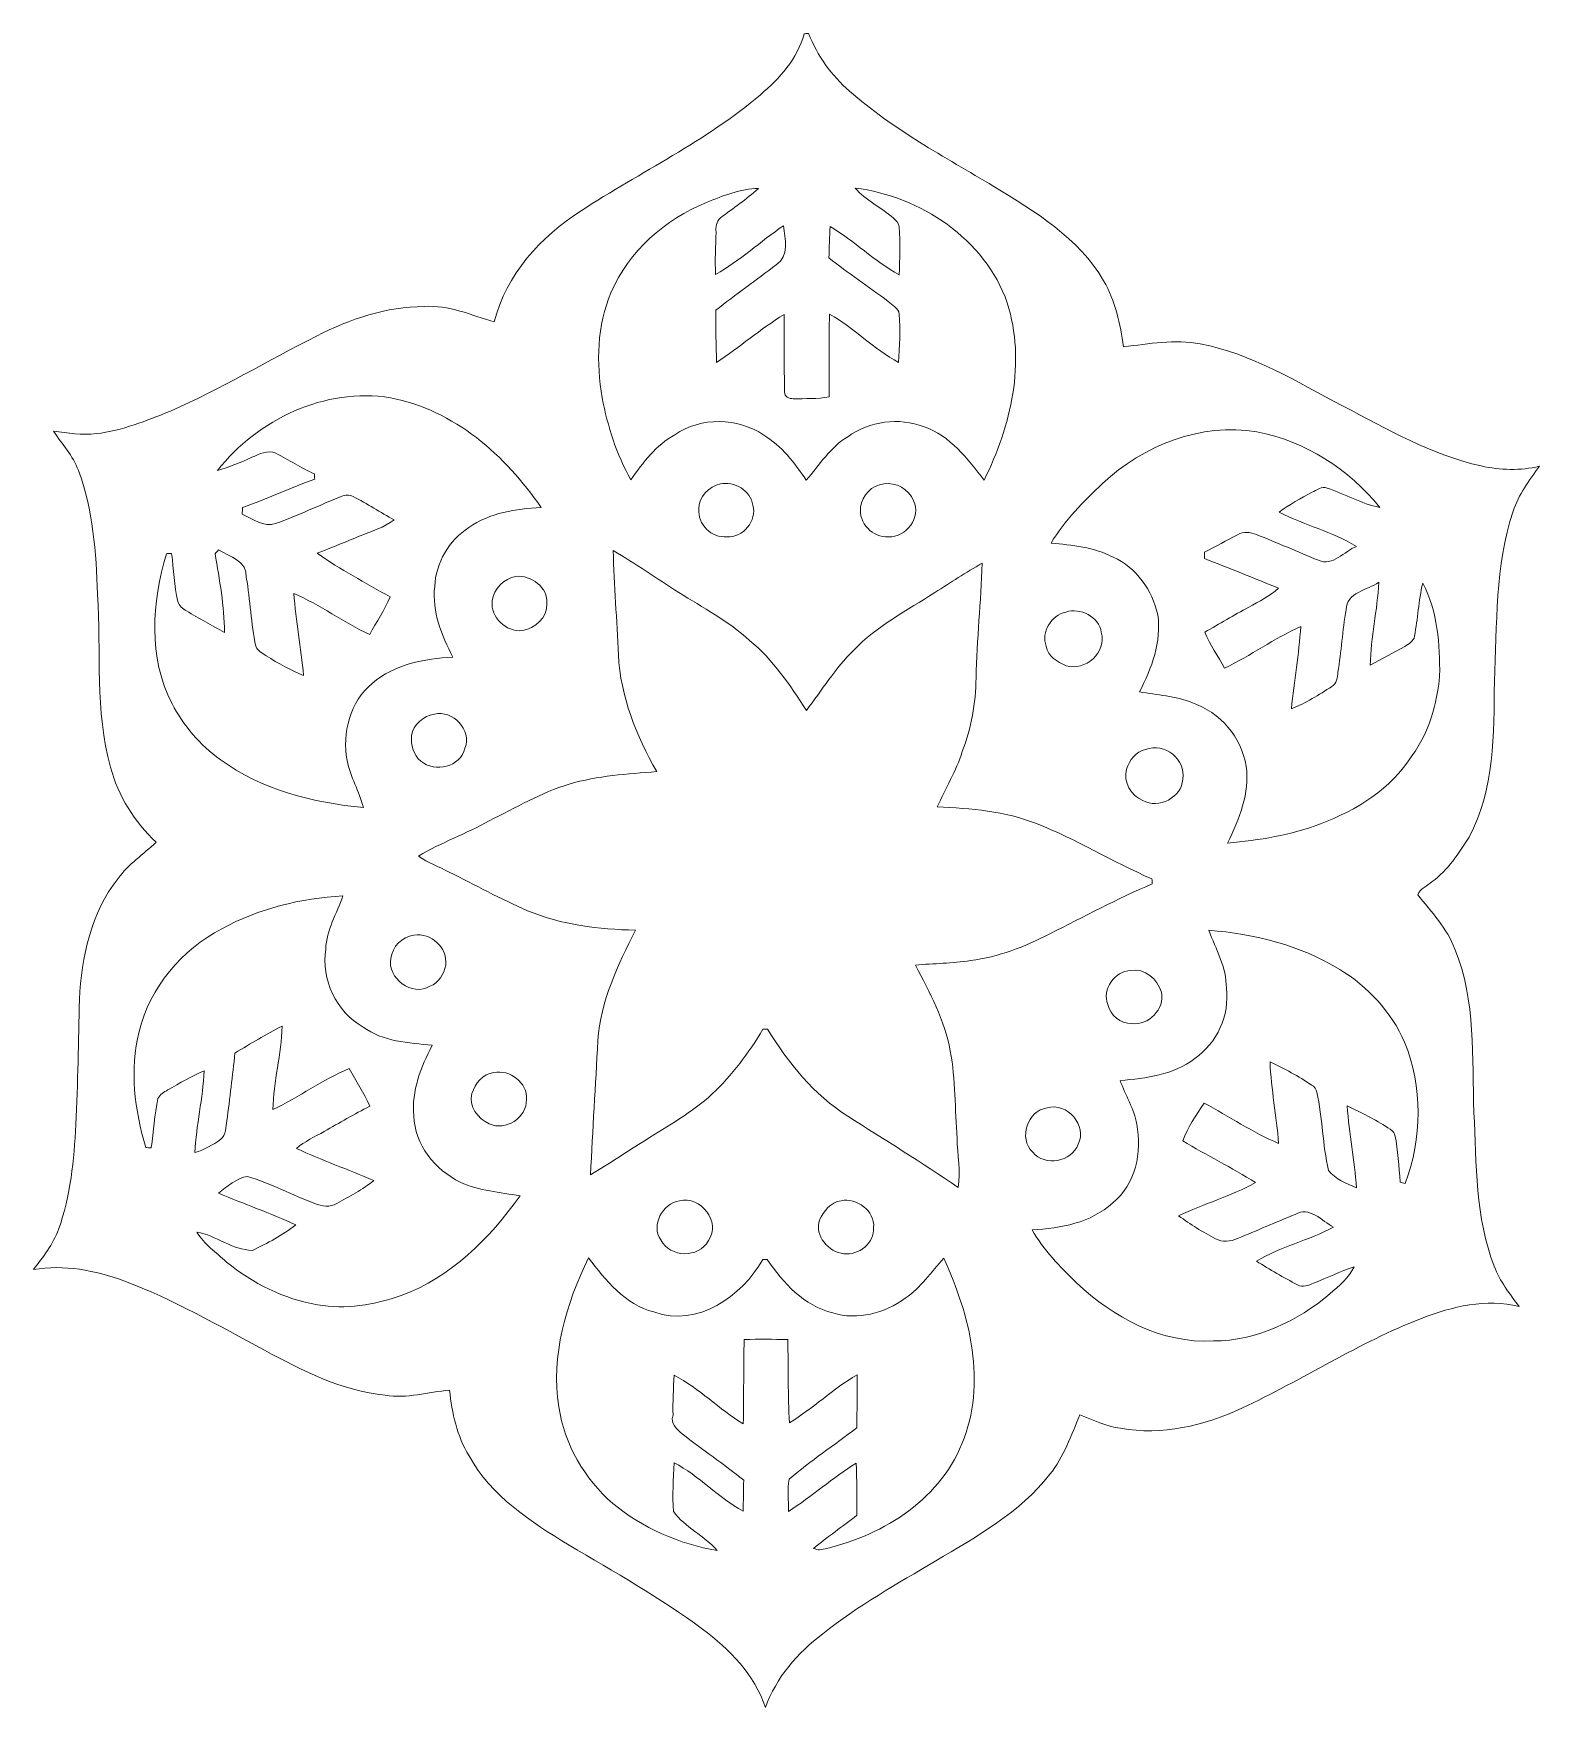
# Model space of a CAD drawing. Header units: centimetres. Extents: x -14.3 to 14.3, y -15.9 to 15.9.
import ezdxf

# ---------------------------------------------------------------- set-up
doc = ezdxf.new("R2010")
doc.units = ezdxf.units.CM
doc.header["$MEASUREMENT"] = 0
doc.layers.add('Layer 1', color=7, linetype='Continuous')

msp = doc.modelspace()

# ---------------------------------------------------------------- linework, layer by layer
at = {"layer": 'Layer 1', "color": 251, "lineweight": 9}
for points, knots in [([(0.33426, 15.89246), (0.35472, 15.89423), (0.396, 15.89776), (0.41681, 15.89952), (0.41681, 15.89952), (0.58791, 15.48007), (0.85179, 15.09977), (1.19786, 14.80626), (1.19786, 14.80626), (2.01807, 14.07319), (3.00091, 13.56131), (3.93577, 12.99404), (3.93577, 12.99404), (4.71929, 12.51779), (5.55008, 12.0172), (6.0228, 11.20052), (6.0228, 11.20052), (6.24893, 10.82093), (6.33889, 10.3789), (6.4031, 9.94639), (6.4031, 9.94639), (6.88605, 10.00672), (7.37535, 10.09386), (7.86078, 10.00284), (7.86078, 10.00284), (8.84044, 9.82081), (9.69381, 9.27859), (10.56482, 8.82562), (10.56482, 8.82562), (11.41113, 8.38288), (12.25392, 7.89499), (13.19583, 7.68509), (13.19583, 7.68509), (13.5599, 7.60324), (13.9402, 7.59337), (14.30461, 7.67733), (14.30461, 7.67733), (14.10918, 7.41098), (13.90703, 7.1404), (13.80296, 6.82255), (13.80296, 6.82255), (13.45654, 5.7815), (13.49958, 4.6699), (13.44666, 3.58863), (13.44666, 3.58863), (13.44348, 2.5938), (13.44948, 1.53864), (12.96653, 0.63624), (12.96653, 0.63624), (12.77356, 0.32509), (12.56436, 0.00864), (12.26415, -0.21043), (12.26415, -0.21043), (12.17666, -0.29439), (12.04049, -0.34061), (11.9918, -0.45914), (11.9918, -0.45914), (12.24616, -0.78758), (12.55131, -1.09484), (12.6963, -1.49313), (12.6963, -1.49313), (13.10129, -2.47421), (13.0205, -3.56041), (13.0586, -4.59722), (13.0586, -4.59722), (13.10729, -5.57583), (13.08295, -6.58971), (13.4449, -7.51893), (13.4449, -7.51893), (13.55108, -7.80327), (13.73911, -8.04174), (13.91762, -8.28304), (13.91762, -8.28304), (13.29214, -8.12535), (12.64691, -8.28022), (12.06024, -8.50812), (12.06024, -8.50812), (10.87103, -8.96849), (9.80035, -9.67616), (8.64747, -10.21344), (8.64747, -10.21344), (7.93415, -10.54647), (7.1337, -10.7352), (6.34665, -10.59621), (6.34665, -10.59621), (6.07572, -10.55423), (5.82384, -10.44204), (5.57054, -10.34221), (5.57054, -10.34221), (5.41179, -10.73167), (5.27068, -11.13878), (5.00116, -11.46969), (5.00116, -11.46969), (4.43389, -12.19711), (3.61615, -12.65361), (2.83369, -13.11292), (2.83369, -13.11292), (2.10591, -13.55178), (1.3552, -13.96206), (0.69233, -14.49828), (0.69233, -14.49828), (0.2122, -14.85671), (-0.19737, -15.33049), (-0.40163, -15.89952), (-0.40163, -15.89952), (-0.60166, -15.27016), (-1.08461, -14.7985), (-1.59543, -14.40903), (-1.59543, -14.40903), (-2.39977, -13.81636), (-3.27042, -13.32318), (-4.12944, -12.81589), (-4.12944, -12.81589), (-4.85192, -12.37103), (-5.61358, -11.88773), (-6.02915, -11.11938), (-6.02915, -11.11938), (-6.26022, -10.74402), (-6.35512, -10.30481), (-6.40028, -9.87125), (-6.40028, -9.87125), (-6.80738, -9.90512), (-7.21237, -10.03811), (-7.62265, -9.96474), (-7.62265, -9.96474), (-8.44956, -9.88854), (-9.19463, -9.49519), (-9.91606, -9.11348), (-9.91606, -9.11348), (-10.79165, -8.64746), (-11.65208, -8.14123), (-12.58518, -7.79515), (-12.58518, -7.79515), (-13.13269, -7.59901), (-13.72394, -7.47836), (-14.30461, -7.58066), (-14.30461, -7.58066), (-14.12258, -7.34324), (-13.93349, -7.10336), (-13.82978, -6.81972), (-13.82978, -6.81972), (-13.59659, -6.18296), (-13.53768, -5.49928), (-13.49958, -4.82759), (-13.49958, -4.82759), (-13.46465, -4.0356), (-13.44701, -3.24291), (-13.43078, -2.45022), (-13.43078, -2.45022), (-13.3888, -1.64377), (-13.21453, -0.79957), (-12.69877, -0.15399), (-12.69877, -0.15399), (-12.50086, 0.12047), (-12.21617, 0.30709), (-11.97381, 0.53675), (-11.97381, 0.53675), (-12.38268, 0.9241), (-12.703, 1.41588), (-12.83988, 1.96586), (-12.83988, 1.96586), (-13.14292, 3.03407), (-13.01486, 4.15237), (-13.0893, 5.24634), (-13.0893, 5.24634), (-13.11011, 6.04009), (-13.17431, 6.84865), (-13.45125, 7.59972), (-13.45125, 7.59972), (-13.55461, 7.87912), (-13.76028, 8.10066), (-13.92432, 8.34408), (-13.92432, 8.34408), (-13.6548, 8.30915), (-13.38281, 8.27105), (-13.11046, 8.29786), (-13.11046, 8.29786), (-12.61975, 8.35642), (-12.15761, 8.54269), (-11.70323, 8.72684), (-11.70323, 8.72684), (-10.75003, 9.14488), (-9.85644, 9.68287), (-8.92828, 10.15136), (-8.92828, 10.15136), (-8.29434, 10.47415), (-7.60043, 10.71227), (-6.88182, 10.71298), (-6.88182, 10.71298), (-6.41897, 10.7472), (-5.98858, 10.54717), (-5.55326, 10.42088), (-5.55326, 10.42088), (-5.32219, 11.31835), (-4.67201, 12.04436), (-3.90189, 12.53049), (-3.90189, 12.53049), (-2.77089, 13.27027), (-1.53087, 13.85447), (-0.49688, 14.73606), (-0.49688, 14.73606), (-0.12788, 15.04192), (0.2055, 15.42009), (0.33426, 15.89246), (0.33426, 15.89246), (0.33426, 15.89246), (0.33426, 15.89246), (0.33426, 15.89246)], [0, 0, 0, 0, 0.01886792, 0.01886792, 0.01886792, 0.01886792, 0.03773585, 0.03773585, 0.03773585, 0.03773585, 0.05660377, 0.05660377, 0.05660377, 0.05660377, 0.0754717, 0.0754717, 0.0754717, 0.0754717, 0.09433962, 0.09433962, 0.09433962, 0.09433962, 0.11320755, 0.11320755, 0.11320755, 0.11320755, 0.13207547, 0.13207547, 0.13207547, 0.13207547, 0.1509434, 0.1509434, 0.1509434, 0.1509434, 0.16981132, 0.16981132, 0.16981132, 0.16981132, 0.18867925, 0.18867925, 0.18867925, 0.18867925, 0.20754717, 0.20754717, 0.20754717, 0.20754717, 0.22641509, 0.22641509, 0.22641509, 0.22641509, 0.24528302, 0.24528302, 0.24528302, 0.24528302, 0.26415094, 0.26415094, 0.26415094, 0.26415094, 0.28301887, 0.28301887, 0.28301887, 0.28301887, 0.30188679, 0.30188679, 0.30188679, 0.30188679, 0.32075472, 0.32075472, 0.32075472, 0.32075472, 0.33962264, 0.33962264, 0.33962264, 0.33962264, 0.35849057, 0.35849057, 0.35849057, 0.35849057, 0.37735849, 0.37735849, 0.37735849, 0.37735849, 0.39622642, 0.39622642, 0.39622642, 0.39622642, 0.41509434, 0.41509434, 0.41509434, 0.41509434, 0.43396226, 0.43396226, 0.43396226, 0.43396226, 0.45283019, 0.45283019, 0.45283019, 0.45283019, 0.47169811, 0.47169811, 0.47169811, 0.47169811, 0.49056604, 0.49056604, 0.49056604, 0.49056604, 0.50943396, 0.50943396, 0.50943396, 0.50943396, 0.52830189, 0.52830189, 0.52830189, 0.52830189, 0.54716981, 0.54716981, 0.54716981, 0.54716981, 0.56603774, 0.56603774, 0.56603774, 0.56603774, 0.58490566, 0.58490566, 0.58490566, 0.58490566, 0.60377358, 0.60377358, 0.60377358, 0.60377358, 0.62264151, 0.62264151, 0.62264151, 0.62264151, 0.64150943, 0.64150943, 0.64150943, 0.64150943, 0.66037736, 0.66037736, 0.66037736, 0.66037736, 0.67924528, 0.67924528, 0.67924528, 0.67924528, 0.69811321, 0.69811321, 0.69811321, 0.69811321, 0.71698113, 0.71698113, 0.71698113, 0.71698113, 0.73584906, 0.73584906, 0.73584906, 0.73584906, 0.75471698, 0.75471698, 0.75471698, 0.75471698, 0.77358491, 0.77358491, 0.77358491, 0.77358491, 0.79245283, 0.79245283, 0.79245283, 0.79245283, 0.81132075, 0.81132075, 0.81132075, 0.81132075, 0.83018868, 0.83018868, 0.83018868, 0.83018868, 0.8490566, 0.8490566, 0.8490566, 0.8490566, 0.86792453, 0.86792453, 0.86792453, 0.86792453, 0.88679245, 0.88679245, 0.88679245, 0.88679245, 0.90566038, 0.90566038, 0.90566038, 0.90566038, 0.9245283, 0.9245283, 0.9245283, 0.9245283, 0.94339623, 0.94339623, 0.94339623, 0.94339623, 0.96226415, 0.96226415, 0.96226415, 0.96226415, 1, 1, 1, 1]), ([(-1.51923, 12.6903), (-2.30804, 12.37033), (-2.99702, 11.76602), (-3.33392, 10.97474), (-3.33392, 10.97474), (-3.60097, 10.34962), (-3.61579, 9.64265), (-3.5029, 8.97978), (-3.5029, 8.97978), (-3.39213, 8.44039), (-3.23761, 7.89958), (-2.95398, 7.42333), (-2.95398, 7.42333), (-2.72432, 7.75106), (-2.47632, 8.08055), (-2.1186, 8.27881), (-2.1186, 8.27881), (-1.62436, 8.61924), (-0.92868, 8.60196), (-0.43338, 8.27211), (-0.43338, 8.27211), (-0.0926, 8.06256), (0.15787, 7.7433), (0.37624, 7.41486), (0.37624, 7.41486), (0.62671, 7.69955), (0.82991, 8.0421), (1.1647, 8.23966), (1.1647, 8.23966), (1.5771, 8.54057), (2.13555, 8.61078), (2.61356, 8.4291), (2.61356, 8.4291), (3.11345, 8.25412), (3.43977, 7.81809), (3.75409, 7.41733), (3.75409, 7.41733), (4.26879, 8.44356), (4.54925, 9.66029), (4.19365, 10.78142), (4.19365, 10.78142), (3.76996, 11.99533), (2.54653, 12.80672), (1.30264, 12.9637), (1.30264, 12.9637), (1.5069, 12.72875), (1.79829, 12.59681), (2.02971, 12.39291), (2.02971, 12.39291), (2.07804, 12.3474), (2.13061, 12.29554), (2.14013, 12.22675), (2.14013, 12.22675), (2.16236, 11.92407), (2.1493, 11.62032), (2.1419, 11.31729), (2.1419, 11.31729), (1.66706, 11.56564), (1.28923, 11.96393), (0.8278, 12.23557), (0.8278, 12.23557), (0.81757, 12.0359), (0.81192, 11.83552), (0.80698, 11.63549), (0.80698, 11.63549), (1.17493, 11.35186), (1.55593, 11.08622), (1.92988, 10.81105), (1.92988, 10.81105), (2.0089, 10.74261), (2.12355, 10.68299), (2.14225, 10.56905), (2.14225, 10.56905), (2.16412, 10.26354), (2.14683, 9.95662), (2.13025, 9.65112), (2.13025, 9.65112), (1.65788, 9.90618), (1.28288, 10.30552), (0.81686, 10.56905), (0.81686, 10.56905), (0.80381, 10.04552), (0.8091, 9.52165), (0.81157, 8.99813), (0.81157, 8.99813), (0.58615, 8.95615), (0.35508, 8.96356), (0.12718, 8.9625), (0.12718, 8.9625), (0.05239, 8.96073), (-0.04497, 8.99954), (-0.0351, 9.08985), (-0.0351, 9.08985), (-0.05168, 9.58056), (-0.03227, 10.07163), (-0.04744, 10.56234), (-0.04744, 10.56234), (-0.49159, 10.28365), (-0.89376, 9.94463), (-1.32662, 9.64971), (-1.32662, 9.64971), (-1.3432, 9.97991), (-1.3432, 10.31046), (-1.34425, 10.64066), (-1.34425, 10.64066), (-0.96749, 10.93805), (-0.57414, 11.21428), (-0.19455, 11.50744), (-0.19455, 11.50744), (0.05768, 11.6683), (-0.02557, 11.99603), (-0.0545, 12.24862), (-0.0545, 12.24862), (-0.49477, 11.9537), (-0.88282, 11.5787), (-1.34849, 11.32258), (-1.34849, 11.32258), (-1.35837, 11.59034), (-1.34849, 11.85845), (-1.3379, 12.12586), (-1.3379, 12.12586), (-1.3499, 12.21687), (-1.33438, 12.33011), (-1.25818, 12.39079), (-1.25818, 12.39079), (-1.01758, 12.58129), (-0.75759, 12.74816), (-0.53145, 12.95665), (-0.53145, 12.95665), (-0.87753, 12.94853), (-1.20244, 12.81659), (-1.51923, 12.6903), (-1.51923, 12.6903), (-1.51923, 12.6903), (-1.51923, 12.6903), (-1.51923, 12.6903)], [0, 0, 0, 0, 0.02857143, 0.02857143, 0.02857143, 0.02857143, 0.05714286, 0.05714286, 0.05714286, 0.05714286, 0.08571429, 0.08571429, 0.08571429, 0.08571429, 0.11428571, 0.11428571, 0.11428571, 0.11428571, 0.14285714, 0.14285714, 0.14285714, 0.14285714, 0.17142857, 0.17142857, 0.17142857, 0.17142857, 0.2, 0.2, 0.2, 0.2, 0.22857143, 0.22857143, 0.22857143, 0.22857143, 0.25714286, 0.25714286, 0.25714286, 0.25714286, 0.28571429, 0.28571429, 0.28571429, 0.28571429, 0.31428571, 0.31428571, 0.31428571, 0.31428571, 0.34285714, 0.34285714, 0.34285714, 0.34285714, 0.37142857, 0.37142857, 0.37142857, 0.37142857, 0.4, 0.4, 0.4, 0.4, 0.42857143, 0.42857143, 0.42857143, 0.42857143, 0.45714286, 0.45714286, 0.45714286, 0.45714286, 0.48571429, 0.48571429, 0.48571429, 0.48571429, 0.51428571, 0.51428571, 0.51428571, 0.51428571, 0.54285714, 0.54285714, 0.54285714, 0.54285714, 0.57142857, 0.57142857, 0.57142857, 0.57142857, 0.6, 0.6, 0.6, 0.6, 0.62857143, 0.62857143, 0.62857143, 0.62857143, 0.65714286, 0.65714286, 0.65714286, 0.65714286, 0.68571429, 0.68571429, 0.68571429, 0.68571429, 0.71428571, 0.71428571, 0.71428571, 0.71428571, 0.74285714, 0.74285714, 0.74285714, 0.74285714, 0.77142857, 0.77142857, 0.77142857, 0.77142857, 0.8, 0.8, 0.8, 0.8, 0.82857143, 0.82857143, 0.82857143, 0.82857143, 0.85714286, 0.85714286, 0.85714286, 0.85714286, 0.88571429, 0.88571429, 0.88571429, 0.88571429, 0.91428571, 0.91428571, 0.91428571, 0.91428571, 0.94285714, 0.94285714, 0.94285714, 0.94285714, 1, 1, 1, 1]), ([(-10.80965, 7.59936), (-10.58457, 7.66216), (-10.36761, 7.75071), (-10.1563, 7.85019), (-10.1563, 7.85019), (-10.01378, 7.91016), (-9.85997, 7.99589), (-9.70122, 7.92462), (-9.70122, 7.92462), (-9.45286, 7.8008), (-9.21897, 7.64911), (-8.96673, 7.53198), (-8.96673, 7.53198), (-8.96568, 7.50764), (-8.96356, 7.45861), (-8.9625, 7.43426), (-8.9625, 7.43426), (-9.42393, 7.26458), (-9.87055, 7.0575), (-10.33481, 6.89628), (-10.33481, 6.89628), (-10.33622, 6.85289), (-10.33692, 6.80949), (-10.33798, 6.7661), (-10.33798, 6.7661), (-10.13443, 6.68355), (-9.93722, 6.51351), (-9.70545, 6.59077), (-9.70545, 6.59077), (-9.28035, 6.73859), (-8.87571, 6.94037), (-8.45662, 7.10477), (-8.45662, 7.10477), (-8.3857, 7.13652), (-8.30422, 7.14393), (-8.23472, 7.10371), (-8.23472, 7.10371), (-7.96661, 6.96895), (-7.71367, 6.80561), (-7.45155, 6.65921), (-7.45155, 6.65921), (-7.64488, 6.51351), (-7.88087, 6.44719), (-8.10172, 6.35618), (-8.10172, 6.35618), (-8.37195, 6.24576), (-8.64112, 6.13216), (-8.91346, 6.02739), (-8.91346, 6.02739), (-8.47708, 5.712), (-7.99695, 5.46541), (-7.53128, 5.19659), (-7.53128, 5.19659), (-7.63465, 4.94577), (-7.78846, 4.72034), (-7.91828, 4.48257), (-7.91828, 4.48257), (-8.41428, 4.7147), (-8.85914, 5.04419), (-9.36114, 5.26433), (-9.36114, 5.26433), (-9.31634, 4.74292), (-9.22179, 4.22646), (-9.17417, 3.70505), (-9.17417, 3.70505), (-9.42323, 3.80312), (-9.65818, 3.93471), (-9.88396, 4.07794), (-9.88396, 4.07794), (-9.9524, 4.13262), (-10.05504, 4.17001), (-10.0794, 4.26279), (-10.0794, 4.26279), (-10.17676, 4.69106), (-10.18488, 5.13345), (-10.26143, 5.56525), (-10.26143, 5.56525), (-10.24061, 5.87922), (-10.57787, 5.95859), (-10.78883, 6.09371), (-10.78883, 6.09371), (-10.8107, 6.06796), (-10.83258, 6.04256), (-10.85445, 6.0168), (-10.85445, 6.0168), (-10.76943, 5.52291), (-10.68229, 5.02479), (-10.67383, 4.52279), (-10.67383, 4.52279), (-10.9183, 4.65296), (-11.15925, 4.78949), (-11.39702, 4.9306), (-11.39702, 4.9306), (-11.46899, 4.9687), (-11.54272, 5.0255), (-11.56141, 5.10946), (-11.56141, 5.10946), (-11.63303, 5.40861), (-11.64079, 5.71765), (-11.67995, 6.02174), (-11.67995, 6.02174), (-11.705, 6.02068), (-11.75438, 6.01892), (-11.77908, 6.01821), (-11.77908, 6.01821), (-12.05283, 5.0957), (-12.12868, 4.04583), (-11.67289, 3.16883), (-11.67289, 3.16883), (-11.44817, 2.75608), (-11.1469, 2.37861), (-10.75849, 2.10873), (-10.75849, 2.10873), (-9.96898, 1.53476), (-8.99531, 1.28147), (-8.03505, 1.19821), (-8.03505, 1.19821), (-8.12077, 1.5016), (-8.28481, 1.77818), (-8.3476, 2.08933), (-8.3476, 2.08933), (-8.44074, 2.61391), (-8.29399, 3.20693), (-7.86923, 3.55265), (-7.86923, 3.55265), (-7.44944, 3.9213), (-6.879, 4.02326), (-6.33819, 4.05113), (-6.33819, 4.05113), (-6.5495, 4.46458), (-6.73612, 4.91719), (-6.68285, 5.39239), (-6.68285, 5.39239), (-6.66204, 5.84182), (-6.41368, 6.27398), (-6.03374, 6.51528), (-6.03374, 6.51528), (-5.63545, 6.79291), (-5.13873, 6.87511), (-4.6632, 6.89522), (-4.6632, 6.89522), (-5.33242, 7.88406), (-6.31702, 8.75083), (-7.52105, 8.97908), (-7.52105, 8.97908), (-8.7653, 9.18298), (-10.04306, 8.56844), (-10.80965, 7.59936), (-10.80965, 7.59936), (-10.80965, 7.59936), (-10.80965, 7.59936), (-10.80965, 7.59936)], [0, 0, 0, 0, 0.02564103, 0.02564103, 0.02564103, 0.02564103, 0.05128205, 0.05128205, 0.05128205, 0.05128205, 0.07692308, 0.07692308, 0.07692308, 0.07692308, 0.1025641, 0.1025641, 0.1025641, 0.1025641, 0.12820513, 0.12820513, 0.12820513, 0.12820513, 0.15384615, 0.15384615, 0.15384615, 0.15384615, 0.17948718, 0.17948718, 0.17948718, 0.17948718, 0.20512821, 0.20512821, 0.20512821, 0.20512821, 0.23076923, 0.23076923, 0.23076923, 0.23076923, 0.25641026, 0.25641026, 0.25641026, 0.25641026, 0.28205128, 0.28205128, 0.28205128, 0.28205128, 0.30769231, 0.30769231, 0.30769231, 0.30769231, 0.33333333, 0.33333333, 0.33333333, 0.33333333, 0.35897436, 0.35897436, 0.35897436, 0.35897436, 0.38461538, 0.38461538, 0.38461538, 0.38461538, 0.41025641, 0.41025641, 0.41025641, 0.41025641, 0.43589744, 0.43589744, 0.43589744, 0.43589744, 0.46153846, 0.46153846, 0.46153846, 0.46153846, 0.48717949, 0.48717949, 0.48717949, 0.48717949, 0.51282051, 0.51282051, 0.51282051, 0.51282051, 0.53846154, 0.53846154, 0.53846154, 0.53846154, 0.56410256, 0.56410256, 0.56410256, 0.56410256, 0.58974359, 0.58974359, 0.58974359, 0.58974359, 0.61538462, 0.61538462, 0.61538462, 0.61538462, 0.64102564, 0.64102564, 0.64102564, 0.64102564, 0.66666667, 0.66666667, 0.66666667, 0.66666667, 0.69230769, 0.69230769, 0.69230769, 0.69230769, 0.71794872, 0.71794872, 0.71794872, 0.71794872, 0.74358974, 0.74358974, 0.74358974, 0.74358974, 0.76923077, 0.76923077, 0.76923077, 0.76923077, 0.79487179, 0.79487179, 0.79487179, 0.79487179, 0.82051282, 0.82051282, 0.82051282, 0.82051282, 0.84615385, 0.84615385, 0.84615385, 0.84615385, 0.87179487, 0.87179487, 0.87179487, 0.87179487, 0.8974359, 0.8974359, 0.8974359, 0.8974359, 0.92307692, 0.92307692, 0.92307692, 0.92307692, 0.94871795, 0.94871795, 0.94871795, 0.94871795, 1, 1, 1, 1]), ([(6.00516, 7.35207), (5.64145, 7.00952), (5.28515, 6.64933), (5.02515, 6.21894), (5.02515, 6.21894), (5.42767, 6.18049), (5.84148, 6.14239), (6.20695, 5.95189), (6.20695, 5.95189), (6.64828, 5.75398), (6.94849, 5.32148), (7.05327, 4.85828), (7.05327, 4.85828), (7.12876, 4.34569), (6.9372, 3.84122), (6.70402, 3.39319), (6.70402, 3.39319), (7.04127, 3.33111), (7.39299, 3.32193), (7.71296, 3.18576), (7.71296, 3.18576), (8.23578, 3.00443), (8.64782, 2.53101), (8.73037, 1.98067), (8.73037, 1.98067), (8.80798, 1.46526), (8.59631, 0.97314), (8.37864, 0.52017), (8.37864, 0.52017), (8.97838, 0.57838), (9.58162, 0.66693), (10.14607, 0.88741), (10.14607, 0.88741), (10.82693, 1.14388), (11.48768, 1.55205), (11.88138, 2.17964), (11.88138, 2.17964), (12.20347, 2.61885), (12.35728, 3.16177), (12.40773, 3.69835), (12.40773, 3.69835), (12.41161, 4.29313), (12.3721, 4.92002), (12.08529, 5.45518), (12.08529, 5.45518), (12.00803, 5.12428), (11.99145, 4.78384), (11.93042, 4.45012), (11.93042, 4.45012), (11.9156, 4.35381), (11.81859, 4.30689), (11.74627, 4.2575), (11.74627, 4.2575), (11.52966, 4.13403), (11.30988, 4.01585), (11.0901, 3.89837), (11.0901, 3.89837), (11.09575, 4.42824), (11.22839, 4.94612), (11.25062, 5.47458), (11.25062, 5.47458), (11.03966, 5.32571), (10.63678, 5.2802), (10.62902, 4.95318), (10.62902, 4.95318), (10.56482, 4.55912), (10.53554, 4.15978), (10.47591, 3.76467), (10.47591, 3.76467), (10.47204, 3.6673), (10.44911, 3.55053), (10.35879, 3.49585), (10.35879, 3.49585), (10.11503, 3.33569), (9.86385, 3.18188), (9.59291, 3.07252), (9.59291, 3.07252), (9.63772, 3.59534), (9.73932, 4.1118), (9.76789, 4.63638), (9.76789, 4.63638), (9.26836, 4.40637), (8.81857, 4.08182), (8.32256, 3.84475), (8.32256, 3.84475), (8.19133, 4.06912), (8.04845, 4.28819), (7.9465, 4.52738), (7.9465, 4.52738), (8.22449, 4.68471), (8.4986, 4.85017), (8.78081, 5.0008), (8.78081, 5.0008), (8.97555, 5.10981), (9.18227, 5.20824), (9.34456, 5.36522), (9.34456, 5.36522), (8.87606, 5.5529), (8.40899, 5.74411), (7.93803, 5.92508), (7.93803, 5.92508), (7.93839, 5.96565), (7.93945, 6.00551), (7.9405, 6.04573), (7.9405, 6.04573), (8.15217, 6.15156), (8.35643, 6.27257), (8.56914, 6.37699), (8.56914, 6.37699), (8.67499, 6.44966), (8.81292, 6.42285), (8.92616, 6.38193), (8.92616, 6.38193), (9.32304, 6.22776), (9.7111, 6.05173), (10.10621, 5.89262), (10.10621, 5.89262), (10.36832, 5.76986), (10.6001, 6.06443), (10.82481, 6.15686), (10.82481, 6.15686), (10.36691, 6.43661), (9.83421, 6.55973), (9.36008, 6.80702), (9.36008, 6.80702), (9.55305, 6.95519), (9.77142, 7.06561), (9.98379, 7.18379), (9.98379, 7.18379), (10.07269, 7.2226), (10.16829, 7.30515), (10.27236, 7.26493), (10.27236, 7.26493), (10.60821, 7.15345), (10.9183, 6.96472), (11.26931, 6.89804), (11.26931, 6.89804), (10.68794, 7.62159), (9.85537, 8.16099), (8.9364, 8.33032), (8.9364, 8.33032), (7.87206, 8.51165), (6.77845, 8.07632), (6.00516, 7.35207), (6.00516, 7.35207), (6.00516, 7.35207), (6.00516, 7.35207), (6.00516, 7.35207)], [0, 0, 0, 0, 0.02631579, 0.02631579, 0.02631579, 0.02631579, 0.05263158, 0.05263158, 0.05263158, 0.05263158, 0.07894737, 0.07894737, 0.07894737, 0.07894737, 0.10526316, 0.10526316, 0.10526316, 0.10526316, 0.13157895, 0.13157895, 0.13157895, 0.13157895, 0.15789474, 0.15789474, 0.15789474, 0.15789474, 0.18421053, 0.18421053, 0.18421053, 0.18421053, 0.21052632, 0.21052632, 0.21052632, 0.21052632, 0.23684211, 0.23684211, 0.23684211, 0.23684211, 0.26315789, 0.26315789, 0.26315789, 0.26315789, 0.28947368, 0.28947368, 0.28947368, 0.28947368, 0.31578947, 0.31578947, 0.31578947, 0.31578947, 0.34210526, 0.34210526, 0.34210526, 0.34210526, 0.36842105, 0.36842105, 0.36842105, 0.36842105, 0.39473684, 0.39473684, 0.39473684, 0.39473684, 0.42105263, 0.42105263, 0.42105263, 0.42105263, 0.44736842, 0.44736842, 0.44736842, 0.44736842, 0.47368421, 0.47368421, 0.47368421, 0.47368421, 0.5, 0.5, 0.5, 0.5, 0.52631579, 0.52631579, 0.52631579, 0.52631579, 0.55263158, 0.55263158, 0.55263158, 0.55263158, 0.57894737, 0.57894737, 0.57894737, 0.57894737, 0.60526316, 0.60526316, 0.60526316, 0.60526316, 0.63157895, 0.63157895, 0.63157895, 0.63157895, 0.65789474, 0.65789474, 0.65789474, 0.65789474, 0.68421053, 0.68421053, 0.68421053, 0.68421053, 0.71052632, 0.71052632, 0.71052632, 0.71052632, 0.73684211, 0.73684211, 0.73684211, 0.73684211, 0.76315789, 0.76315789, 0.76315789, 0.76315789, 0.78947368, 0.78947368, 0.78947368, 0.78947368, 0.81578947, 0.81578947, 0.81578947, 0.81578947, 0.84210526, 0.84210526, 0.84210526, 0.84210526, 0.86842105, 0.86842105, 0.86842105, 0.86842105, 0.89473684, 0.89473684, 0.89473684, 0.89473684, 0.92105263, 0.92105263, 0.92105263, 0.92105263, 0.94736842, 0.94736842, 0.94736842, 0.94736842, 1, 1, 1, 1]), ([(-1.25641, 7.34254), (-1.46914, 7.29809), (-1.67057, 7.09454), (-1.66281, 6.87052), (-1.66281, 6.87052), (-1.69739, 6.57842), (-1.41975, 6.30855), (-1.13118, 6.33959), (-1.13118, 6.33959), (-0.82744, 6.31525), (-0.55297, 6.64545), (-0.6394, 6.93967), (-0.6394, 6.93967), (-0.67715, 7.21413), (-0.9943, 7.4011), (-1.25641, 7.34254), (-1.25641, 7.34254), (-1.25641, 7.34254), (-1.25641, 7.34254), (-1.25641, 7.34254)], [0, 0, 0, 0, 0.16666667, 0.16666667, 0.16666667, 0.16666667, 0.33333333, 0.33333333, 0.33333333, 0.33333333, 0.5, 0.5, 0.5, 0.5, 0.66666667, 0.66666667, 0.66666667, 0.66666667, 1, 1, 1, 1]), ([(1.84662, 7.34184), (1.6212, 7.32561), (1.43952, 7.12064), (1.40882, 6.90333), (1.40882, 6.90333), (1.36331, 6.60594), (1.63919, 6.31208), (1.93799, 6.33995), (1.93799, 6.33995), (2.27031, 6.31314), (2.57123, 6.71883), (2.41248, 7.02363), (2.41248, 7.02363), (2.32216, 7.24129), (2.08298, 7.38487), (1.84662, 7.34184), (1.84662, 7.34184), (1.84662, 7.34184), (1.84662, 7.34184), (1.84662, 7.34184)], [0, 0, 0, 0, 0.16666667, 0.16666667, 0.16666667, 0.16666667, 0.33333333, 0.33333333, 0.33333333, 0.33333333, 0.5, 0.5, 0.5, 0.5, 0.66666667, 0.66666667, 0.66666667, 0.66666667, 1, 1, 1, 1]), ([(-3.29229, 6.07607), (-3.28065, 5.41532), (-3.21574, 4.75668), (-3.19387, 4.09593), (-3.19387, 4.09593), (-3.15436, 3.30606), (-2.85203, 2.55993), (-2.46609, 1.87943), (-2.46609, 1.87943), (-3.02277, 1.83392), (-3.58722, 1.79934), (-4.12626, 1.64059), (-4.12626, 1.64059), (-4.66425, 1.48079), (-5.14473, 1.18586), (-5.64745, 0.94527), (-5.64745, 0.94527), (-6.08278, 0.69762), (-6.56114, 0.53287), (-6.98871, 0.27287), (-6.98871, 0.27287), (-6.80915, 0.14729), (-6.60383, 0.06826), (-6.4091, -0.02981), (-6.4091, -0.02981), (-5.91344, -0.27675), (-5.42661, -0.54275), (-4.9186, -0.76394), (-4.9186, -0.76394), (-4.27091, -1.03487), (-3.56675, -1.11636), (-2.87072, -1.134), (-2.87072, -1.134), (-3.19669, -1.79758), (-3.53465, -2.47985), (-3.58545, -3.23162), (-3.58545, -3.23162), (-3.62355, -4.08076), (-3.68458, -4.92989), (-3.72198, -5.77867), (-3.72198, -5.77867), (-3.37026, -5.57018), (-3.03089, -5.34123), (-2.68305, -5.12639), (-2.68305, -5.12639), (-2.24913, -4.8484), (-1.79264, -4.59616), (-1.41164, -4.24515), (-1.41164, -4.24515), (-1.03134, -3.88708), (-0.71525, -3.46445), (-0.44926, -3.01572), (-0.44926, -3.01572), (-0.42739, -3.01466), (-0.38399, -3.01254), (-0.36212, -3.01149), (-0.36212, -3.01149), (0.0337, -3.65319), (0.51735, -4.25926), (1.16258, -4.66601), (1.16258, -4.66601), (1.86461, -5.1151), (2.57652, -5.54831), (3.26302, -6.02209), (3.26302, -6.02209), (3.31171, -5.71271), (3.24327, -5.4005), (3.24009, -5.09005), (3.24009, -5.09005), (3.19882, -4.53549), (3.21258, -3.97528), (3.11203, -3.42671), (3.11203, -3.42671), (3.00056, -2.84356), (2.72257, -2.31898), (2.45128, -1.79934), (2.45128, -1.79934), (2.79841, -1.76159), (3.15013, -1.769), (3.4955, -1.71079), (3.4955, -1.71079), (4.02396, -1.64094), (4.52985, -1.45044), (4.99975, -1.20279), (4.99975, -1.20279), (5.64568, -0.88), (6.28139, -0.53569), (6.94743, -0.25488), (6.94743, -0.25488), (6.94638, -0.23124), (6.94355, -0.18397), (6.94214, -0.15998), (6.94214, -0.15998), (6.19637, 0.16034), (5.50704, 0.59955), (4.74857, 0.89094), (4.74857, 0.89094), (4.1492, 1.12519), (3.50185, 1.18092), (2.86509, 1.20668), (2.86509, 1.20668), (3.01925, 1.55875), (3.22387, 1.8893), (3.33817, 2.25831), (3.33817, 2.25831), (3.51067, 2.70457), (3.59569, 3.18082), (3.60063, 3.65848), (3.60063, 3.65848), (3.6158, 4.38556), (3.69623, 5.10946), (3.71458, 5.83583), (3.71458, 5.83583), (3.40766, 5.66544), (3.11733, 5.46682), (2.81923, 5.28232), (2.81923, 5.28232), (2.28795, 4.94012), (1.71609, 4.64273), (1.27441, 4.18095), (1.27441, 4.18095), (0.92622, 3.84158), (0.67328, 3.42353), (0.3773, 3.04148), (0.3773, 3.04148), (0.06933, 3.52302), (-0.25911, 4.00103), (-0.70079, 4.37074), (-0.70079, 4.37074), (-1.10119, 4.74186), (-1.59049, 4.99022), (-2.04593, 5.28338), (-2.04593, 5.28338), (-2.46609, 5.54055), (-2.86508, 5.83089), (-3.29229, 6.07607), (-3.29229, 6.07607), (-3.29229, 6.07607), (-3.29229, 6.07607), (-3.29229, 6.07607)], [0, 0, 0, 0, 0.02777778, 0.02777778, 0.02777778, 0.02777778, 0.05555556, 0.05555556, 0.05555556, 0.05555556, 0.08333333, 0.08333333, 0.08333333, 0.08333333, 0.11111111, 0.11111111, 0.11111111, 0.11111111, 0.13888889, 0.13888889, 0.13888889, 0.13888889, 0.16666667, 0.16666667, 0.16666667, 0.16666667, 0.19444444, 0.19444444, 0.19444444, 0.19444444, 0.22222222, 0.22222222, 0.22222222, 0.22222222, 0.25, 0.25, 0.25, 0.25, 0.27777778, 0.27777778, 0.27777778, 0.27777778, 0.30555556, 0.30555556, 0.30555556, 0.30555556, 0.33333333, 0.33333333, 0.33333333, 0.33333333, 0.36111111, 0.36111111, 0.36111111, 0.36111111, 0.38888889, 0.38888889, 0.38888889, 0.38888889, 0.41666667, 0.41666667, 0.41666667, 0.41666667, 0.44444444, 0.44444444, 0.44444444, 0.44444444, 0.47222222, 0.47222222, 0.47222222, 0.47222222, 0.5, 0.5, 0.5, 0.5, 0.52777778, 0.52777778, 0.52777778, 0.52777778, 0.55555556, 0.55555556, 0.55555556, 0.55555556, 0.58333333, 0.58333333, 0.58333333, 0.58333333, 0.61111111, 0.61111111, 0.61111111, 0.61111111, 0.63888889, 0.63888889, 0.63888889, 0.63888889, 0.66666667, 0.66666667, 0.66666667, 0.66666667, 0.69444444, 0.69444444, 0.69444444, 0.69444444, 0.72222222, 0.72222222, 0.72222222, 0.72222222, 0.75, 0.75, 0.75, 0.75, 0.77777778, 0.77777778, 0.77777778, 0.77777778, 0.80555556, 0.80555556, 0.80555556, 0.80555556, 0.83333333, 0.83333333, 0.83333333, 0.83333333, 0.86111111, 0.86111111, 0.86111111, 0.86111111, 0.88888889, 0.88888889, 0.88888889, 0.88888889, 0.91666667, 0.91666667, 0.91666667, 0.91666667, 0.94444444, 0.94444444, 0.94444444, 0.94444444, 1, 1, 1, 1]), ([(-5.1405, 5.58606), (-5.36875, 5.54196), (-5.56208, 5.35429), (-5.59171, 5.11934), (-5.59171, 5.11934), (-5.6217, 4.80819), (-5.3296, 4.52808), (-5.02443, 4.55595), (-5.02443, 4.55595), (-4.77784, 4.58735), (-4.53936, 4.8103), (-4.55171, 5.06818), (-4.55171, 5.06818), (-4.52666, 5.37933), (-4.85228, 5.61499), (-5.1405, 5.58606), (-5.1405, 5.58606), (-5.1405, 5.58606), (-5.1405, 5.58606), (-5.1405, 5.58606)], [0, 0, 0, 0, 0.16666667, 0.16666667, 0.16666667, 0.16666667, 0.33333333, 0.33333333, 0.33333333, 0.33333333, 0.5, 0.5, 0.5, 0.5, 0.66666667, 0.66666667, 0.66666667, 0.66666667, 1, 1, 1, 1]), ([(5.30525, 4.90943), (5.03503, 4.84629), (4.8283, 4.52808), (4.93554, 4.25821), (4.93554, 4.25821), (4.96235, 4.06277), (5.1518, 3.96505), (5.31019, 3.88885), (5.31019, 3.88885), (5.67779, 3.77666), (6.09124, 4.14532), (5.97976, 4.52526), (5.97976, 4.52526), (5.94166, 4.82265), (5.5783, 4.99939), (5.30525, 4.90943), (5.30525, 4.90943), (5.30525, 4.90943), (5.30525, 4.90943), (5.30525, 4.90943)], [0, 0, 0, 0, 0.16666667, 0.16666667, 0.16666667, 0.16666667, 0.33333333, 0.33333333, 0.33333333, 0.33333333, 0.5, 0.5, 0.5, 0.5, 0.66666667, 0.66666667, 0.66666667, 0.66666667, 1, 1, 1, 1]), ([(-6.68955, 2.96951), (-6.89769, 2.93917), (-7.0896, 2.77301), (-7.12171, 2.56064), (-7.12171, 2.56064), (-7.13758, 2.38707), (-7.09313, 2.18599), (-6.9432, 2.0798), (-6.9432, 2.0798), (-6.68109, 1.84662), (-6.19355, 1.96938), (-6.10747, 2.32216), (-6.10747, 2.32216), (-5.97095, 2.66788), (-6.33889, 3.057), (-6.68955, 2.96951), (-6.68955, 2.96951), (-6.68955, 2.96951), (-6.68955, 2.96951), (-6.68955, 2.96951)], [0, 0, 0, 0, 0.16666667, 0.16666667, 0.16666667, 0.16666667, 0.33333333, 0.33333333, 0.33333333, 0.33333333, 0.5, 0.5, 0.5, 0.5, 0.66666667, 0.66666667, 0.66666667, 0.66666667, 1, 1, 1, 1]), ([(6.82185, 2.30029), (6.63911, 2.26078), (6.51352, 2.09427), (6.45848, 1.92423), (6.45848, 1.92423), (6.39675, 1.68504), (6.54103, 1.41799), (6.7714, 1.33227), (6.7714, 1.33227), (7.06526, 1.15905), (7.51223, 1.38942), (7.52599, 1.73302), (7.52599, 1.73302), (7.59655, 2.11261), (7.18344, 2.43434), (6.82185, 2.30029), (6.82185, 2.30029), (6.82185, 2.30029), (6.82185, 2.30029), (6.82185, 2.30029)], [0, 0, 0, 0, 0.16666667, 0.16666667, 0.16666667, 0.16666667, 0.33333333, 0.33333333, 0.33333333, 0.33333333, 0.5, 0.5, 0.5, 0.5, 0.66666667, 0.66666667, 0.66666667, 0.66666667, 1, 1, 1, 1]), ([(-10.72568, -1.10613), (-11.48733, -1.50513), (-12.09235, -2.21809), (-12.29801, -3.05911), (-12.29801, -3.05911), (-12.48428, -3.78478), (-12.37986, -4.55383), (-12.17313, -5.26468), (-12.17313, -5.26468), (-12.14738, -5.26468), (-12.09552, -5.26538), (-12.06977, -5.26574), (-12.06977, -5.26574), (-12.02003, -4.95459), (-12.00874, -4.63779), (-11.93995, -4.33017), (-11.93995, -4.33017), (-11.90431, -4.25221), (-11.82247, -4.21128), (-11.75368, -4.1686), (-11.75368, -4.1686), (-11.52861, -4.03736), (-11.30036, -3.91001), (-11.06188, -3.80488), (-11.06188, -3.80488), (-11.08446, -4.32629), (-11.2171, -4.83746), (-11.23721, -5.35922), (-11.23721, -5.35922), (-11.06118, -5.30066), (-10.89431, -5.21529), (-10.74473, -5.10593), (-10.74473, -5.10593), (-10.64596, -5.0195), (-10.65407, -4.86992), (-10.63043, -4.75527), (-10.63043, -4.75527), (-10.57505, -4.32629), (-10.52248, -3.89696), (-10.47768, -3.46692), (-10.47768, -3.46692), (-10.18205, -3.28983), (-9.88748, -3.11026), (-9.57916, -2.9561), (-9.57916, -2.9561), (-9.59715, -3.48844), (-9.74567, -4.00949), (-9.75695, -4.54289), (-9.75695, -4.54289), (-9.26271, -4.30265), (-8.81469, -3.97316), (-8.30598, -3.7622), (-8.30598, -3.7622), (-8.17544, -3.99926), (-8.02764, -4.22786), (-7.91828, -4.47657), (-7.91828, -4.47657), (-8.20967, -4.62862), (-8.494, -4.79301), (-8.77975, -4.95529), (-8.77975, -4.95529), (-8.95932, -5.05795), (-9.15053, -5.14473), (-9.30963, -5.27985), (-9.30963, -5.27985), (-8.82703, -5.49963), (-8.32855, -5.68237), (-7.83961, -5.88768), (-7.83961, -5.88768), (-8.05304, -6.06407), (-8.30281, -6.19143), (-8.54375, -6.32583), (-8.54375, -6.32583), (-8.67075, -6.40662), (-8.82633, -6.37311), (-8.96003, -6.32619), (-8.96003, -6.32619), (-9.38901, -6.16391), (-9.79857, -5.94589), (-10.23709, -5.81078), (-10.23709, -5.81078), (-10.45193, -5.84182), (-10.62161, -6.00375), (-10.7906, -6.12898), (-10.7906, -6.12898), (-10.30306, -6.33465), (-9.80141, -6.50822), (-9.32198, -6.73223), (-9.32198, -6.73223), (-9.57422, -6.92732), (-9.85856, -7.08148), (-10.14713, -7.21519), (-10.14713, -7.21519), (-10.5246, -7.21307), (-10.83505, -6.93332), (-11.20229, -6.86699), (-11.20229, -6.86699), (-11.06329, -7.10018), (-10.83258, -7.25434), (-10.63855, -7.43708), (-10.63855, -7.43708), (-10.14219, -7.84595), (-9.54494, -8.13982), (-8.90923, -8.25024), (-8.90923, -8.25024), (-8.37583, -8.3469), (-7.82479, -8.24777), (-7.3175, -8.07526), (-7.3175, -8.07526), (-6.37629, -7.72178), (-5.63651, -6.98694), (-5.06112, -6.18225), (-5.06112, -6.18225), (-5.44284, -6.10923), (-5.83971, -6.09053), (-6.19602, -5.91943), (-6.19602, -5.91943), (-6.6758, -5.68836), (-7.05962, -5.20541), (-7.08184, -4.66108), (-7.08184, -4.66108), (-7.12135, -4.18659), (-6.94708, -3.73115), (-6.72942, -3.31981), (-6.72942, -3.31981), (-7.17815, -3.27078), (-7.66569, -3.25138), (-8.04493, -2.97409), (-8.04493, -2.97409), (-8.55187, -2.68164), (-8.84361, -2.07063), (-8.75401, -1.49278), (-8.75401, -1.49278), (-8.73743, -1.13153), (-8.54446, -0.8158), (-8.42662, -0.48278), (-8.42662, -0.48278), (-9.22426, -0.52828), (-10.0226, -0.71949), (-10.72568, -1.10613), (-10.72568, -1.10613), (-10.72568, -1.10613), (-10.72568, -1.10613), (-10.72568, -1.10613)], [0, 0, 0, 0, 0.02702703, 0.02702703, 0.02702703, 0.02702703, 0.05405405, 0.05405405, 0.05405405, 0.05405405, 0.08108108, 0.08108108, 0.08108108, 0.08108108, 0.10810811, 0.10810811, 0.10810811, 0.10810811, 0.13513514, 0.13513514, 0.13513514, 0.13513514, 0.16216216, 0.16216216, 0.16216216, 0.16216216, 0.18918919, 0.18918919, 0.18918919, 0.18918919, 0.21621622, 0.21621622, 0.21621622, 0.21621622, 0.24324324, 0.24324324, 0.24324324, 0.24324324, 0.27027027, 0.27027027, 0.27027027, 0.27027027, 0.2972973, 0.2972973, 0.2972973, 0.2972973, 0.32432432, 0.32432432, 0.32432432, 0.32432432, 0.35135135, 0.35135135, 0.35135135, 0.35135135, 0.37837838, 0.37837838, 0.37837838, 0.37837838, 0.40540541, 0.40540541, 0.40540541, 0.40540541, 0.43243243, 0.43243243, 0.43243243, 0.43243243, 0.45945946, 0.45945946, 0.45945946, 0.45945946, 0.48648649, 0.48648649, 0.48648649, 0.48648649, 0.51351351, 0.51351351, 0.51351351, 0.51351351, 0.54054054, 0.54054054, 0.54054054, 0.54054054, 0.56756757, 0.56756757, 0.56756757, 0.56756757, 0.59459459, 0.59459459, 0.59459459, 0.59459459, 0.62162162, 0.62162162, 0.62162162, 0.62162162, 0.64864865, 0.64864865, 0.64864865, 0.64864865, 0.67567568, 0.67567568, 0.67567568, 0.67567568, 0.7027027, 0.7027027, 0.7027027, 0.7027027, 0.72972973, 0.72972973, 0.72972973, 0.72972973, 0.75675676, 0.75675676, 0.75675676, 0.75675676, 0.78378378, 0.78378378, 0.78378378, 0.78378378, 0.81081081, 0.81081081, 0.81081081, 0.81081081, 0.83783784, 0.83783784, 0.83783784, 0.83783784, 0.86486486, 0.86486486, 0.86486486, 0.86486486, 0.89189189, 0.89189189, 0.89189189, 0.89189189, 0.91891892, 0.91891892, 0.91891892, 0.91891892, 0.94594595, 0.94594595, 0.94594595, 0.94594595, 1, 1, 1, 1]), ([(-7.07867, -1.22961), (-7.30056, -1.25501), (-7.49036, -1.44833), (-7.51576, -1.66952), (-7.51576, -1.66952), (-7.59584, -2.03958), (-7.10513, -2.40612), (-6.77493, -2.19833), (-6.77493, -2.19833), (-6.60242, -2.13836), (-6.51352, -1.96374), (-6.47189, -1.79758), (-6.47189, -1.79758), (-6.43732, -1.47302), (-6.75164, -1.16928), (-7.07867, -1.22961), (-7.07867, -1.22961), (-7.07867, -1.22961), (-7.07867, -1.22961), (-7.07867, -1.22961)], [0, 0, 0, 0, 0.16666667, 0.16666667, 0.16666667, 0.16666667, 0.33333333, 0.33333333, 0.33333333, 0.33333333, 0.5, 0.5, 0.5, 0.5, 0.66666667, 0.66666667, 0.66666667, 0.66666667, 1, 1, 1, 1]), ([(8.02058, -1.13647), (8.15993, -1.49348), (8.35784, -1.8385), (8.35572, -2.23396), (8.35572, -2.23396), (8.4224, -2.75255), (8.18004, -3.27431), (7.75388, -3.56888), (7.75388, -3.56888), (7.3556, -3.88884), (6.82784, -3.94), (6.33995, -3.99221), (6.33995, -3.99221), (6.43979, -4.26984), (6.60242, -4.52455), (6.65357, -4.81947), (6.65357, -4.81947), (6.7587, -5.34617), (6.63487, -5.96565), (6.19602, -6.31349), (6.19602, -6.31349), (5.78221, -6.69272), (5.20824, -6.79891), (4.66602, -6.82537), (4.66602, -6.82537), (4.88086, -7.21201), (5.1973, -7.52598), (5.51128, -7.83184), (5.51128, -7.83184), (6.20448, -8.49365), (7.12947, -8.99072), (8.11195, -8.93709), (8.11195, -8.93709), (8.93005, -8.93674), (9.7051, -8.55786), (10.3228, -8.04245), (10.3228, -8.04245), (10.49532, -7.8897), (10.677, -7.73589), (10.78601, -7.52881), (10.78601, -7.52881), (10.52213, -7.61665), (10.2699, -7.73377), (10.01343, -7.84031), (10.01343, -7.84031), (9.91747, -7.87629), (9.80599, -7.92991), (9.70756, -7.87029), (9.70756, -7.87029), (9.44193, -7.7313), (9.18227, -7.57996), (8.92758, -7.42191), (8.92758, -7.42191), (9.38371, -7.14357), (9.91852, -7.02786), (10.38878, -6.77598), (10.38878, -6.77598), (10.175, -6.65533), (9.92946, -6.37205), (9.66275, -6.5315), (9.66275, -6.5315), (9.29552, -6.68249), (8.9311, -6.83948), (8.56457, -6.99258), (8.56457, -6.99258), (8.43545, -7.04832), (8.27846, -7.06455), (8.15182, -6.99541), (8.15182, -6.99541), (7.90628, -6.86876), (7.67063, -6.722), (7.44873, -6.55796), (7.44873, -6.55796), (7.9278, -6.33148), (8.4432, -6.18507), (8.90817, -5.92896), (8.90817, -5.92896), (8.46332, -5.63862), (7.97896, -5.4139), (7.52634, -5.13591), (7.52634, -5.13591), (7.6223, -4.87627), (7.77893, -4.64555), (7.9338, -4.41801), (7.9338, -4.41801), (8.40617, -4.67201), (8.85455, -4.97328), (9.34809, -5.1853), (9.34809, -5.1853), (9.31246, -4.66707), (9.2038, -4.15625), (9.18616, -3.63661), (9.18616, -3.63661), (9.45921, -3.76326), (9.72591, -3.90684), (9.97497, -4.07688), (9.97497, -4.07688), (10.03071, -4.09945), (10.06423, -4.1559), (10.07622, -4.21234), (10.07622, -4.21234), (10.18664, -4.70094), (10.17817, -5.21), (10.29847, -5.69612), (10.29847, -5.69612), (10.42406, -5.86581), (10.6382, -5.9466), (10.82764, -6.02774), (10.82764, -6.02774), (10.79095, -5.50704), (10.68864, -4.99374), (10.65125, -4.4734), (10.65125, -4.4734), (10.91548, -4.59687), (11.17759, -4.7281), (11.42454, -4.88509), (11.42454, -4.88509), (11.47604, -4.91931), (11.54272, -4.95741), (11.55789, -5.02444), (11.55789, -5.02444), (11.61856, -5.31865), (11.63162, -5.61992), (11.65737, -5.91908), (11.65737, -5.91908), (11.68065, -5.92508), (11.72757, -5.93742), (11.75121, -5.94342), (11.75121, -5.94342), (12.07788, -5.09005), (12.08988, -4.10827), (11.73851, -3.26055), (11.73851, -3.26055), (11.4891, -2.68517), (11.04424, -2.20504), (10.50978, -1.88154), (10.50978, -1.88154), (9.76331, -1.42046), (8.88983, -1.19927), (8.02058, -1.13647), (8.02058, -1.13647), (8.02058, -1.13647), (8.02058, -1.13647), (8.02058, -1.13647)], [0, 0, 0, 0, 0.02702703, 0.02702703, 0.02702703, 0.02702703, 0.05405405, 0.05405405, 0.05405405, 0.05405405, 0.08108108, 0.08108108, 0.08108108, 0.08108108, 0.10810811, 0.10810811, 0.10810811, 0.10810811, 0.13513514, 0.13513514, 0.13513514, 0.13513514, 0.16216216, 0.16216216, 0.16216216, 0.16216216, 0.18918919, 0.18918919, 0.18918919, 0.18918919, 0.21621622, 0.21621622, 0.21621622, 0.21621622, 0.24324324, 0.24324324, 0.24324324, 0.24324324, 0.27027027, 0.27027027, 0.27027027, 0.27027027, 0.2972973, 0.2972973, 0.2972973, 0.2972973, 0.32432432, 0.32432432, 0.32432432, 0.32432432, 0.35135135, 0.35135135, 0.35135135, 0.35135135, 0.37837838, 0.37837838, 0.37837838, 0.37837838, 0.40540541, 0.40540541, 0.40540541, 0.40540541, 0.43243243, 0.43243243, 0.43243243, 0.43243243, 0.45945946, 0.45945946, 0.45945946, 0.45945946, 0.48648649, 0.48648649, 0.48648649, 0.48648649, 0.51351351, 0.51351351, 0.51351351, 0.51351351, 0.54054054, 0.54054054, 0.54054054, 0.54054054, 0.56756757, 0.56756757, 0.56756757, 0.56756757, 0.59459459, 0.59459459, 0.59459459, 0.59459459, 0.62162162, 0.62162162, 0.62162162, 0.62162162, 0.64864865, 0.64864865, 0.64864865, 0.64864865, 0.67567568, 0.67567568, 0.67567568, 0.67567568, 0.7027027, 0.7027027, 0.7027027, 0.7027027, 0.72972973, 0.72972973, 0.72972973, 0.72972973, 0.75675676, 0.75675676, 0.75675676, 0.75675676, 0.78378378, 0.78378378, 0.78378378, 0.78378378, 0.81081081, 0.81081081, 0.81081081, 0.81081081, 0.83783784, 0.83783784, 0.83783784, 0.83783784, 0.86486486, 0.86486486, 0.86486486, 0.86486486, 0.89189189, 0.89189189, 0.89189189, 0.89189189, 0.91891892, 0.91891892, 0.91891892, 0.91891892, 0.94594595, 0.94594595, 0.94594595, 0.94594595, 1, 1, 1, 1]), ([(6.53856, -1.89847), (6.23518, -1.908), (5.99035, -2.25689), (6.10253, -2.54617), (6.10253, -2.54617), (6.15474, -2.75149), (6.34524, -2.90918), (6.55832, -2.90812), (6.55832, -2.90812), (6.879, -2.9501), (7.19085, -2.63084), (7.12241, -2.30981), (7.12241, -2.30981), (7.04692, -2.06781), (6.80844, -1.84556), (6.53856, -1.89847), (6.53856, -1.89847), (6.53856, -1.89847), (6.53856, -1.89847), (6.53856, -1.89847)], [0, 0, 0, 0, 0.16666667, 0.16666667, 0.16666667, 0.16666667, 0.33333333, 0.33333333, 0.33333333, 0.33333333, 0.5, 0.5, 0.5, 0.5, 0.66666667, 0.66666667, 0.66666667, 0.66666667, 1, 1, 1, 1]), ([(-5.56102, -3.83804), (-5.76986, -3.85815), (-5.91662, -4.04971), (-5.97483, -4.23845), (-5.97483, -4.23845), (-6.05138, -4.47728), (-5.85488, -4.7154), (-5.64851, -4.80995), (-5.64851, -4.80995), (-5.33912, -4.96164), (-4.93272, -4.69177), (-4.93871, -4.35134), (-4.93871, -4.35134), (-4.91437, -4.02925), (-5.25798, -3.77454), (-5.56102, -3.83804), (-5.56102, -3.83804), (-5.56102, -3.83804), (-5.56102, -3.83804), (-5.56102, -3.83804)], [0, 0, 0, 0, 0.16666667, 0.16666667, 0.16666667, 0.16666667, 0.33333333, 0.33333333, 0.33333333, 0.33333333, 0.5, 0.5, 0.5, 0.5, 0.66666667, 0.66666667, 0.66666667, 0.66666667, 1, 1, 1, 1]), ([(4.95283, -4.51079), (4.57606, -4.55559), (4.40108, -5.08794), (4.67766, -5.3497), (4.67766, -5.3497), (4.91014, -5.63121), (5.41003, -5.53455), (5.54126, -5.20047), (5.54126, -5.20047), (5.71942, -4.84875), (5.3303, -4.39296), (4.95283, -4.51079), (4.95283, -4.51079), (4.95283, -4.51079), (4.95283, -4.51079), (4.95283, -4.51079)], [0, 0, 0, 0, 0.2, 0.2, 0.2, 0.2, 0.4, 0.4, 0.4, 0.4, 0.6, 0.6, 0.6, 0.6, 1, 1, 1, 1]), ([(-2.03323, -6.27221), (-2.35285, -6.32583), (-2.58215, -6.734), (-2.38918, -7.01869), (-2.38918, -7.01869), (-2.20856, -7.35277), (-1.66599, -7.37394), (-1.48466, -7.03033), (-1.48466, -7.03033), (-1.23278, -6.67261), (-1.63283, -6.17555), (-2.03323, -6.27221), (-2.03323, -6.27221), (-2.03323, -6.27221), (-2.03323, -6.27221), (-2.03323, -6.27221)], [0, 0, 0, 0, 0.2, 0.2, 0.2, 0.2, 0.4, 0.4, 0.4, 0.4, 0.6, 0.6, 0.6, 0.6, 1, 1, 1, 1]), ([(1.03594, -6.27221), (0.8412, -6.29902), (0.70362, -6.47047), (0.62707, -6.63875), (0.62707, -6.63875), (0.52829, -6.93861), (0.79887, -7.24941), (1.09062, -7.2808), (1.09062, -7.2808), (1.37002, -7.31573), (1.67517, -7.07302), (1.65542, -6.78374), (1.65542, -6.78374), (1.68117, -6.46765), (1.33403, -6.20871), (1.03594, -6.27221), (1.03594, -6.27221), (1.03594, -6.27221), (1.03594, -6.27221), (1.03594, -6.27221)], [0, 0, 0, 0, 0.16666667, 0.16666667, 0.16666667, 0.16666667, 0.33333333, 0.33333333, 0.33333333, 0.33333333, 0.5, 0.5, 0.5, 0.5, 0.66666667, 0.66666667, 0.66666667, 0.66666667, 1, 1, 1, 1]), ([(-3.76255, -7.35841), (-4.18306, -8.23083), (-4.48257, -9.21508), (-4.3224, -10.19016), (-4.3224, -10.19016), (-4.2201, -10.89889), (-3.84016, -11.55647), (-3.29935, -12.02214), (-3.29935, -12.02214), (-2.73526, -12.49204), (-2.03676, -12.79225), (-1.31603, -12.91925), (-1.31603, -12.91925), (-1.55592, -12.63103), (-1.93093, -12.48251), (-2.14683, -12.17559), (-2.14683, -12.17559), (-2.16906, -11.86727), (-2.15212, -11.55823), (-2.13377, -11.25061), (-2.13377, -11.25061), (-1.65787, -11.49685), (-1.29451, -11.91383), (-0.8232, -12.16889), (-0.8232, -12.16889), (-0.81932, -11.97345), (-0.81579, -11.77872), (-0.81332, -11.58399), (-0.81332, -11.58399), (-1.19009, -11.27354), (-1.5979, -11.00402), (-1.98068, -10.70169), (-1.98068, -10.70169), (-2.07803, -10.61067), (-2.21526, -10.50907), (-2.156, -10.34891), (-2.156, -10.34891), (-2.16235, -10.09456), (-2.15001, -9.84091), (-2.13377, -9.58797), (-2.13377, -9.58797), (-1.65823, -9.83703), (-1.27864, -10.23179), (-0.82109, -10.51154), (-0.82109, -10.51154), (-0.80839, -9.97673), (-0.81932, -9.44192), (-0.80239, -8.90746), (-0.80239, -8.90746), (-0.52687, -8.90182), (-0.251, -8.90429), (0.02488, -8.91064), (0.02488, -8.91064), (0.03687, -9.43839), (0.02417, -9.9665), (0.05451, -10.49426), (0.05451, -10.49426), (0.50324, -10.21909), (0.88354, -9.84303), (1.34038, -9.58162), (1.34038, -9.58162), (1.35273, -9.91746), (1.33545, -10.25331), (1.33545, -10.58986), (1.33545, -10.58986), (0.90576, -10.91194), (0.45809, -11.21428), (0.04922, -11.56106), (0.04922, -11.56106), (0.01465, -11.76179), (0.04357, -11.96957), (0.03722, -12.17348), (0.03722, -12.17348), (0.48384, -11.89337), (0.87401, -11.53354), (1.32204, -11.2559), (1.32204, -11.2559), (1.33862, -11.5861), (1.33792, -11.91666), (1.33862, -12.24756), (1.33862, -12.24756), (1.06592, -12.46099), (0.77947, -12.65643), (0.51347, -12.87833), (0.51347, -12.87833), (0.55087, -12.88962), (0.58897, -12.90267), (0.62883, -12.9069), (0.62883, -12.9069), (1.75666, -12.67266), (2.88238, -11.99674), (3.33252, -10.89078), (3.33252, -10.89078), (3.813, -9.74249), (3.48598, -8.4485), (2.98645, -7.36371), (2.98645, -7.36371), (2.75079, -7.623), (2.55041, -7.92498), (2.25655, -8.12394), (2.25655, -8.12394), (1.86779, -8.40757), (1.34815, -8.55257), (0.87966, -8.40299), (0.87966, -8.40299), (0.33638, -8.26964), (-0.06614, -7.83678), (-0.36565, -7.38699), (-0.36565, -7.38699), (-0.38646, -7.38769), (-0.42844, -7.38911), (-0.44926, -7.39016), (-0.44926, -7.39016), (-0.85142, -8.08796), (-1.69104, -8.68592), (-2.51865, -8.38606), (-2.51865, -8.38606), (-3.06934, -8.2453), (-3.4327, -7.78633), (-3.76255, -7.35841)], [0, 0, 0, 0, 0.03225806, 0.03225806, 0.03225806, 0.03225806, 0.06451613, 0.06451613, 0.06451613, 0.06451613, 0.09677419, 0.09677419, 0.09677419, 0.09677419, 0.12903226, 0.12903226, 0.12903226, 0.12903226, 0.16129032, 0.16129032, 0.16129032, 0.16129032, 0.19354839, 0.19354839, 0.19354839, 0.19354839, 0.22580645, 0.22580645, 0.22580645, 0.22580645, 0.25806452, 0.25806452, 0.25806452, 0.25806452, 0.29032258, 0.29032258, 0.29032258, 0.29032258, 0.32258065, 0.32258065, 0.32258065, 0.32258065, 0.35483871, 0.35483871, 0.35483871, 0.35483871, 0.38709677, 0.38709677, 0.38709677, 0.38709677, 0.41935484, 0.41935484, 0.41935484, 0.41935484, 0.4516129, 0.4516129, 0.4516129, 0.4516129, 0.48387097, 0.48387097, 0.48387097, 0.48387097, 0.51612903, 0.51612903, 0.51612903, 0.51612903, 0.5483871, 0.5483871, 0.5483871, 0.5483871, 0.58064516, 0.58064516, 0.58064516, 0.58064516, 0.61290323, 0.61290323, 0.61290323, 0.61290323, 0.64516129, 0.64516129, 0.64516129, 0.64516129, 0.67741935, 0.67741935, 0.67741935, 0.67741935, 0.70967742, 0.70967742, 0.70967742, 0.70967742, 0.74193548, 0.74193548, 0.74193548, 0.74193548, 0.77419355, 0.77419355, 0.77419355, 0.77419355, 0.80645161, 0.80645161, 0.80645161, 0.80645161, 0.83870968, 0.83870968, 0.83870968, 0.83870968, 0.87096774, 0.87096774, 0.87096774, 0.87096774, 0.90322581, 0.90322581, 0.90322581, 0.90322581, 0.93548387, 0.93548387, 0.93548387, 0.93548387, 1, 1, 1, 1])]:
    msp.add_open_spline(points, degree=3, knots=knots, dxfattribs=at)

doc.saveas('drawing.dxf')
